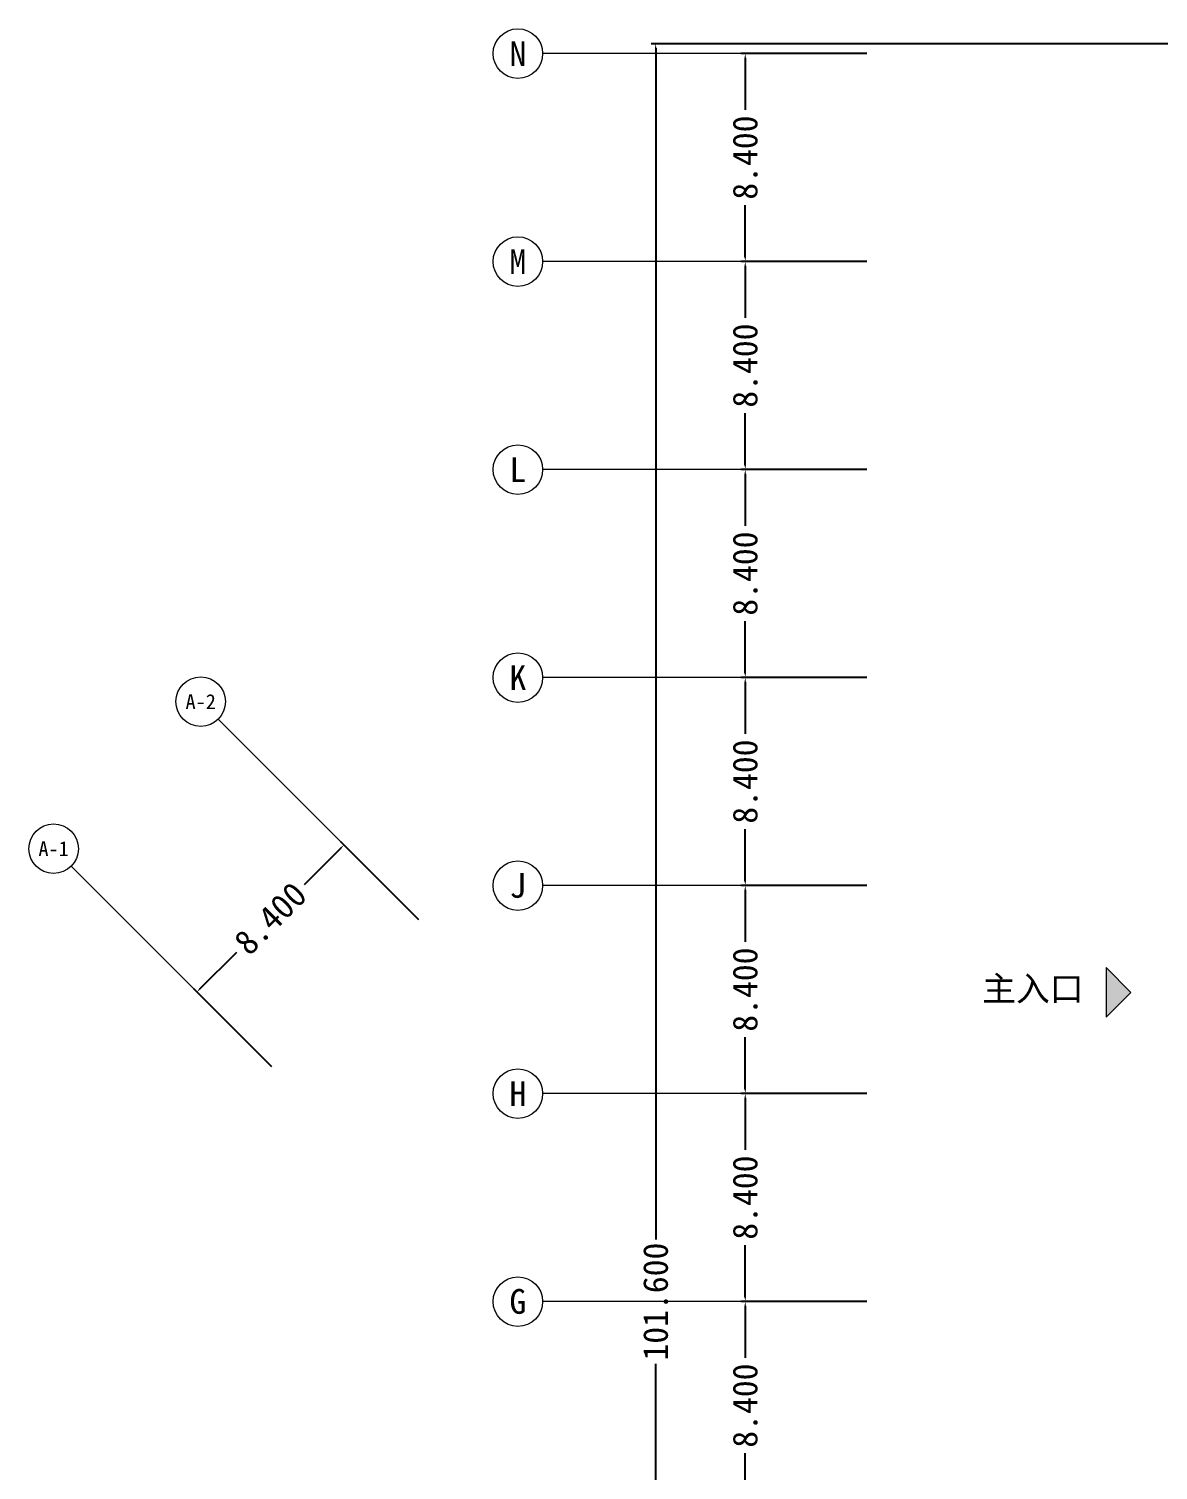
# Model space of a CAD drawing. Header units: metres. Extents: x -302 to 587, y -65 to 94.
# Drawn here: x 17.1 to 62.7, y 11.4 to 69.6 of the extents above; entities that cross this region are included whole.
import ezdxf

# ---------------------------------------------------------------- set-up
doc = ezdxf.new("R2010")
doc.units = ezdxf.units.M
doc.layers.add('PUB_TEXT', color=7, linetype='Continuous', lineweight=9)
doc.styles.add('mystyle', font='', dxfattribs={"height": 1})
doc.styles.get('mystyle').set_extended_font_data('SimSun')
doc.dimstyles.new('myyyy', dxfattribs={"dimtxt": 1, "dimasz": 0.18, "dimexe": 0.18, "dimexo": 0.0625, "dimgap": 0.09, "dimtad": 0, "dimtoh": 1, "dimdec": 3, "dimrnd": 0.001, "dimzin": 0, "dimdsep": 46, "dimtxsty": 'Standard', "dimcen": 0.09, "dimadec": 0, "dimazin": 0, "dimtfac": 1, "dimtdec": 3, "dimtofl": 0, "dimtmove": 0, "dimatfit": 3, "dimfxl": 1, "dimtolj": 1, "dimtzin": 0, "dimarcsym": 0})

# ---------------------------------------------------------------- blocks, each defined once
blk = doc.blocks.new('*D68')
at = {"layer": 'Defpoints', "color": 0, "ltscale": 0.05, "transparency": 16777216}
for p in [(50.949, 68.56), (45.983, 60.16), (50.949, 60.16)]:
    blk.add_point(p, dxfattribs=at)
at = {"layer": 'PUB_TEXT', "color": 0, "lineweight": -2, "ltscale": 0.05, "transparency": 16777216}
for p, q in [((50.886, 68.56), (45.803, 68.56)), ((45.983, 68.38), (45.983, 66.283)), ((45.983, 60.34), (45.983, 62.436)), ((50.886, 60.16), (45.803, 60.16))]:
    blk.add_line(p, q, dxfattribs=at)
at = {"layer": 'PUB_TEXT', "color": 0, "ltscale": 0.05, "transparency": 16777216}
for points in [[(45.953, 68.38), (46.013, 68.38), (45.983, 68.56)], [(45.953, 60.34), (46.013, 60.34), (45.983, 60.16)]]:
    blk.add_solid(points, dxfattribs=at)
at = {"layer": 'PUB_TEXT', "color": 0, "ltscale": 0.05, "transparency": 16777216, "insert": (45.983, 64.36), "char_height": 1, "attachment_point": 5, "rotation": 90}
blk.add_mtext('\\A1;8.400', dxfattribs=at)
blk = doc.blocks.new('*D60')
at = {"layer": 'Defpoints', "color": 0, "ltscale": 0.05, "transparency": 16777216}
for p in [(50.949, 60.16), (45.983, 51.76), (50.949, 51.76)]:
    blk.add_point(p, dxfattribs=at)
at = {"layer": 'PUB_TEXT', "color": 0, "lineweight": -2, "ltscale": 0.05, "transparency": 16777216}
for p, q in [((50.886, 60.16), (45.803, 60.16)), ((45.983, 59.98), (45.983, 57.883)), ((45.983, 51.94), (45.983, 54.036)), ((50.886, 51.76), (45.803, 51.76))]:
    blk.add_line(p, q, dxfattribs=at)
at = {"layer": 'PUB_TEXT', "color": 0, "ltscale": 0.05, "transparency": 16777216}
for points in [[(45.953, 59.98), (46.013, 59.98), (45.983, 60.16)], [(45.953, 51.94), (46.013, 51.94), (45.983, 51.76)]]:
    blk.add_solid(points, dxfattribs=at)
at = {"layer": 'PUB_TEXT', "color": 0, "ltscale": 0.05, "transparency": 16777216, "insert": (45.983, 55.96), "char_height": 1, "attachment_point": 5, "rotation": 90}
blk.add_mtext('\\A1;8.400', dxfattribs=at)
blk = doc.blocks.new('*D61')
at = {"layer": 'Defpoints', "color": 0, "ltscale": 0.05, "transparency": 16777216}
for p in [(50.949, 51.76), (45.983, 43.36), (50.949, 43.36)]:
    blk.add_point(p, dxfattribs=at)
at = {"layer": 'PUB_TEXT', "color": 0, "lineweight": -2, "ltscale": 0.05, "transparency": 16777216}
for p, q in [((50.886, 51.76), (45.803, 51.76)), ((45.983, 51.58), (45.983, 49.483)), ((45.983, 43.54), (45.983, 45.636)), ((50.886, 43.36), (45.803, 43.36))]:
    blk.add_line(p, q, dxfattribs=at)
at = {"layer": 'PUB_TEXT', "color": 0, "ltscale": 0.05, "transparency": 16777216}
for points in [[(45.953, 51.58), (46.013, 51.58), (45.983, 51.76)], [(45.953, 43.54), (46.013, 43.54), (45.983, 43.36)]]:
    blk.add_solid(points, dxfattribs=at)
at = {"layer": 'PUB_TEXT', "color": 0, "ltscale": 0.05, "transparency": 16777216, "insert": (45.983, 47.56), "char_height": 1, "attachment_point": 5, "rotation": 90}
blk.add_mtext('\\A1;8.400', dxfattribs=at)
blk = doc.blocks.new('*D62')
at = {"layer": 'Defpoints', "color": 0, "ltscale": 0.05, "transparency": 16777216}
for p in [(50.949, 43.36), (45.983, 34.96), (50.949, 34.96)]:
    blk.add_point(p, dxfattribs=at)
at = {"layer": 'PUB_TEXT', "color": 0, "lineweight": -2, "ltscale": 0.05, "transparency": 16777216}
for p, q in [((50.886, 43.36), (45.803, 43.36)), ((45.983, 43.18), (45.983, 41.083)), ((45.983, 35.14), (45.983, 37.236)), ((50.886, 34.96), (45.803, 34.96))]:
    blk.add_line(p, q, dxfattribs=at)
at = {"layer": 'PUB_TEXT', "color": 0, "ltscale": 0.05, "transparency": 16777216}
for points in [[(45.953, 43.18), (46.013, 43.18), (45.983, 43.36)], [(45.953, 35.14), (46.013, 35.14), (45.983, 34.96)]]:
    blk.add_solid(points, dxfattribs=at)
at = {"layer": 'PUB_TEXT', "color": 0, "ltscale": 0.05, "transparency": 16777216, "insert": (45.983, 39.16), "char_height": 1, "attachment_point": 5, "rotation": 90}
blk.add_mtext('\\A1;8.400', dxfattribs=at)
blk = doc.blocks.new('*D63')
at = {"layer": 'Defpoints', "color": 0, "ltscale": 0.05, "transparency": 16777216}
for p in [(50.949, 34.96), (45.983, 26.56), (50.949, 26.56)]:
    blk.add_point(p, dxfattribs=at)
at = {"layer": 'PUB_TEXT', "color": 0, "lineweight": -2, "ltscale": 0.05, "transparency": 16777216}
for p, q in [((50.886, 34.96), (45.803, 34.96)), ((45.983, 34.78), (45.983, 32.683)), ((45.983, 26.74), (45.983, 28.836)), ((50.886, 26.56), (45.803, 26.56))]:
    blk.add_line(p, q, dxfattribs=at)
at = {"layer": 'PUB_TEXT', "color": 0, "ltscale": 0.05, "transparency": 16777216}
for points in [[(45.953, 34.78), (46.013, 34.78), (45.983, 34.96)], [(45.953, 26.74), (46.013, 26.74), (45.983, 26.56)]]:
    blk.add_solid(points, dxfattribs=at)
at = {"layer": 'PUB_TEXT', "color": 0, "ltscale": 0.05, "transparency": 16777216, "insert": (45.983, 30.76), "char_height": 1, "attachment_point": 5, "rotation": 90}
blk.add_mtext('\\A1;8.400', dxfattribs=at)
blk = doc.blocks.new('*D64')
at = {"layer": 'Defpoints', "color": 0, "ltscale": 0.05, "transparency": 16777216}
for p in [(50.949, 26.56), (45.983, 18.16), (50.949, 18.16)]:
    blk.add_point(p, dxfattribs=at)
at = {"layer": 'PUB_TEXT', "color": 0, "lineweight": -2, "ltscale": 0.05, "transparency": 16777216}
for p, q in [((50.886, 26.56), (45.803, 26.56)), ((45.983, 26.38), (45.983, 24.283)), ((45.983, 18.34), (45.983, 20.436)), ((50.886, 18.16), (45.803, 18.16))]:
    blk.add_line(p, q, dxfattribs=at)
at = {"layer": 'PUB_TEXT', "color": 0, "ltscale": 0.05, "transparency": 16777216}
for points in [[(45.953, 26.38), (46.013, 26.38), (45.983, 26.56)], [(45.953, 18.34), (46.013, 18.34), (45.983, 18.16)]]:
    blk.add_solid(points, dxfattribs=at)
at = {"layer": 'PUB_TEXT', "color": 0, "ltscale": 0.05, "transparency": 16777216, "insert": (45.983, 22.36), "char_height": 1, "attachment_point": 5, "rotation": 90}
blk.add_mtext('\\A1;8.400', dxfattribs=at)
blk = doc.blocks.new('*D65')
at = {"layer": 'Defpoints', "color": 0, "ltscale": 0.05, "transparency": 16777216}
for p in [(50.949, 18.16), (45.983, 9.76), (50.949, 9.76)]:
    blk.add_point(p, dxfattribs=at)
at = {"layer": 'PUB_TEXT', "color": 0, "lineweight": -2, "ltscale": 0.05, "transparency": 16777216}
for p, q in [((50.886, 18.16), (45.803, 18.16)), ((45.983, 17.98), (45.983, 15.883)), ((45.983, 9.94), (45.983, 12.036)), ((50.886, 9.76), (45.803, 9.76))]:
    blk.add_line(p, q, dxfattribs=at)
at = {"layer": 'PUB_TEXT', "color": 0, "ltscale": 0.05, "transparency": 16777216}
for points in [[(45.953, 17.98), (46.013, 17.98), (45.983, 18.16)], [(45.953, 9.94), (46.013, 9.94), (45.983, 9.76)]]:
    blk.add_solid(points, dxfattribs=at)
at = {"layer": 'PUB_TEXT', "color": 0, "ltscale": 0.05, "transparency": 16777216, "insert": (45.983, 13.96), "char_height": 1, "attachment_point": 5, "rotation": 90}
blk.add_mtext('\\A1;8.400', dxfattribs=at)
blk = doc.blocks.new('*D67')
at = {"layer": 'Defpoints', "color": 0, "ltscale": 3, "transparency": 16777216}
for p in [(42.367, 68.96), (65.014, 68.96), (91.014, -32.64)]:
    blk.add_point(p, dxfattribs=at)
at = {"layer": 'PUB_TEXT', "color": 0, "lineweight": -2, "ltscale": 3, "transparency": 16777216}
for p, q in [((64.951, 68.96), (42.187, 68.96)), ((42.367, 68.78), (42.367, 20.666)), ((42.367, -32.46), (42.367, 15.653)), ((90.951, -32.64), (42.187, -32.64))]:
    blk.add_line(p, q, dxfattribs=at)
at = {"layer": 'PUB_TEXT', "color": 0, "ltscale": 3, "transparency": 16777216}
for points in [[(42.337, 68.78), (42.397, 68.78), (42.367, 68.96)], [(42.337, -32.46), (42.397, -32.46), (42.367, -32.64)]]:
    blk.add_solid(points, dxfattribs=at)
at = {"layer": 'PUB_TEXT', "color": 0, "ltscale": 3, "transparency": 16777216, "insert": (42.367, 18.16), "char_height": 1, "attachment_point": 5, "rotation": 90}
blk.add_mtext('\\A1;101.600', dxfattribs=at)
blk = doc.blocks.new('*D72')
at = {"layer": 'Defpoints', "color": 0, "ltscale": 3, "transparency": 16777216}
for p in [(32.854, 33.53), (23.84, 30.665), (26.915, 27.591)]:
    blk.add_point(p, dxfattribs=at)
at = {"layer": 'PUB_TEXT', "color": 0, "lineweight": -2, "ltscale": 3, "transparency": 16777216}
for p, q in [((32.81, 33.574), (29.652, 36.732)), ((29.652, 36.478), (28.17, 34.995)), ((23.967, 30.793), (25.45, 32.275)), ((26.87, 27.635), (23.713, 30.793))]:
    blk.add_line(p, q, dxfattribs=at)
at = {"layer": 'PUB_TEXT', "color": 0, "ltscale": 3, "transparency": 16777216}
for points in [[(29.631, 36.499), (29.674, 36.456), (29.78, 36.605)], [(23.946, 30.814), (23.988, 30.771), (23.84, 30.665)]]:
    blk.add_solid(points, dxfattribs=at)
at = {"layer": 'PUB_TEXT', "color": 0, "ltscale": 3, "transparency": 16777216, "insert": (26.81, 33.635), "char_height": 1, "attachment_point": 5, "rotation": 45}
blk.add_mtext('\\A1;8.400', dxfattribs=at)

msp = doc.modelspace()

# ---------------------------------------------------------------- hatches: boundary and pattern name
at = {"layer": 'PUB_TEXT', "ltscale": 3}
h = msp.add_hatch(color=256, dxfattribs=at)
h.dxf.hatch_style = 1
h.paths.add_polyline_path([(60.5501, 31.6491), (60.5501, 29.6491), (61.5501, 30.6491)])

# ---------------------------------------------------------------- linework, layer by layer
for p, q in [((45.8027, 68.5598), (37.8027, 68.5598)), ((45.8027, 60.1598), (37.8027, 60.1598)), ((45.8027, 51.7598), (37.8027, 51.7598)), ((45.8027, 43.3598), (37.8027, 43.3598)), ((24.7026, 41.682), (29.6523, 36.7322)), ((18.7629, 35.7423), (23.7126, 30.7925)), ((45.8027, 34.9598), (37.8027, 34.9598)), ((45.8027, 26.5598), (37.8027, 26.5598)), ((45.8027, 18.1598), (37.8027, 18.1598))]:
    msp.add_line(p, q, dxfattribs=at)
msp.add_lwpolyline([(60.5501, 29.6491), (61.5501, 30.6491), (60.5501, 31.6491)], close=True, dxfattribs=at)
for centre in [(36.8027, 68.5598), (36.8027, 60.1598), (36.8027, 51.7598), (36.8027, 43.3598), (23.9955, 42.3891), (18.0558, 36.4494), (36.8027, 34.9598), (36.8027, 26.5598), (36.8027, 18.1598)]:
    msp.add_circle(centre, 1, dxfattribs=at)

# ---------------------------------------------------------------- texts
at = {"layer": 'PUB_TEXT', "ltscale": 3, "style": 'mystyle'}
for s, width, insert, char_height, attachment_point in [('N', 1.774604, (36.8027, 68.5598), 1, 5), ('M', 1.774604, (36.8027, 60.1598), 1, 5), ('L', 1.774604, (36.8027, 51.7598), 1, 5), ('K', 1.774604, (36.8027, 43.3598), 1, 5), ('{\\fSimSun|b0|i0|c134|p2;A-}2', 2.350701, (23.9955, 42.3891), 0.6, 5), ('A-1', 2.350701, (18.0558, 36.4494), 0.6, 5), ('J', 1.774604, (36.8027, 34.9598), 1, 5), ('{\\fArial Unicode MS|b0|i0|c134|p0;主入口}', 6.339304, (55.5504, 31.2992), 1, 1), ('H', 1.774604, (36.8027, 26.5598), 1, 5), ('G', 1.774604, (36.8027, 18.1598), 1, 5)]:
    msp.add_mtext_dynamic_manual_height_columns(s, width=width, gutter_width=5, heights=[0], dxfattribs=dict(at, insert=insert, char_height=char_height, attachment_point=attachment_point))

# ---------------------------------------------------------------- dimensions: what is measured, and where the dimension line sits
at = {"layer": 'PUB_TEXT', "ltscale": 3}
dim = msp.add_linear_dim(base=(42.3673, 68.9598), p1=(91.0136, -32.6402), p2=(65.0136, 68.9598), angle=270, dimstyle='myyyy', dxfattribs=at)
dim.commit()
dim.dimension.update_dxf_attribs({"geometry": '*D67', "text_midpoint": (42.3673, 18.1598)})
at = {"layer": 'PUB_TEXT', "ltscale": 0.05}
for base, p1, p2, picture, middle in [((45.9827, 60.1598), (50.9486, 68.5598), (50.9486, 60.1598), '*D68', (45.9827, 64.3598)), ((45.9827, 51.7598), (50.9486, 60.1598), (50.9486, 51.7598), '*D60', (45.9827, 55.9598)), ((45.9827, 43.3598), (50.9486, 51.7598), (50.9486, 43.3598), '*D61', (45.9827, 47.5598)), ((45.9827, 34.9598), (50.9486, 43.3598), (50.9486, 34.9598), '*D62', (45.9827, 39.1598)), ((45.9827, 26.5598), (50.9486, 34.9598), (50.9486, 26.5598), '*D63', (45.9827, 30.7598)), ((45.9827, 18.1598), (50.9486, 26.5598), (50.9486, 18.1598), '*D64', (45.9827, 22.3598)), ((45.9827, 9.7598), (50.9486, 18.1598), (50.9486, 9.7598), '*D65', (45.9827, 13.9598))]:
    dim = msp.add_linear_dim(base=base, p1=p1, p2=p2, angle=270, dimstyle='myyyy', dxfattribs=at)
    dim.commit()
    dim.dimension.update_dxf_attribs({"geometry": picture, "text_midpoint": middle})
at = {"layer": 'PUB_TEXT', "ltscale": 3}
dim = msp.add_aligned_dim(p1=(32.8543, 33.5302), p2=(26.9146, 27.5905), distance=-4.3483, dimstyle='myyyy', dxfattribs=at)
dim.commit()
dim.dimension.update_dxf_attribs({"geometry": '*D72', "text_midpoint": (26.8097, 33.6351)})

doc.saveas('drawing.dxf')
